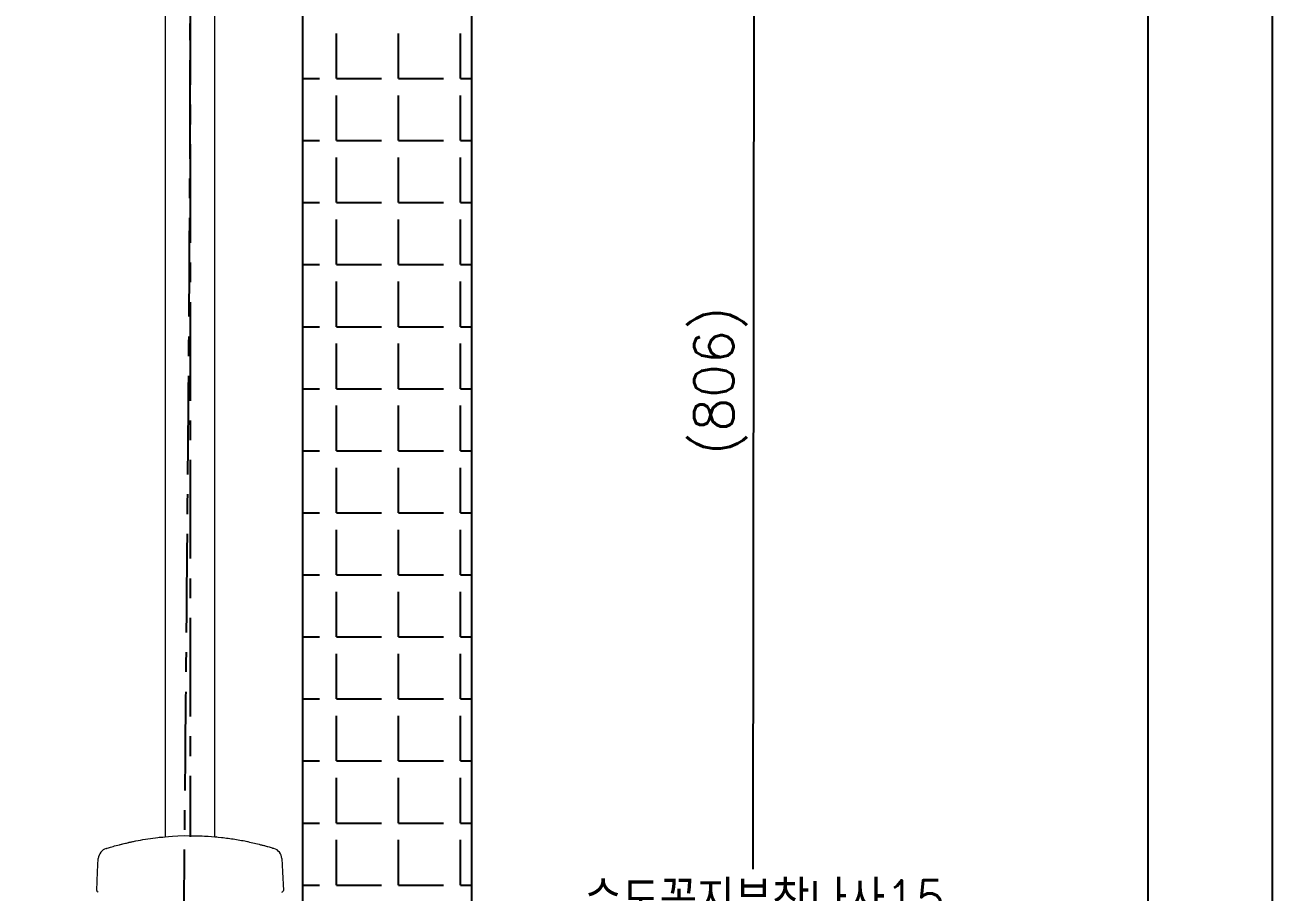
# Model space of a CAD drawing. Extents: x 2239 to 2659, y -1043 to -449.
# Drawn here: x 2548.6 to 2659.2, y -835.2 to -758.3 of the extents above; entities that cross this region are included whole.
import ezdxf

# ---------------------------------------------------------------- set-up
doc = ezdxf.new("R2010")
doc.units = 0
doc.header["$LTSCALE"] = 7
doc.header["$MEASUREMENT"] = 0
doc.linetypes.add('CENTER', pattern=[2, 1.25, -0.25, 0.25, -0.25])
doc.layers.get('0').update_dxf_attribs({"color": 2, "linetype": 'CONTINUOUS'})
for name, color, linetype in [('CL', 1, 'CENTER'), ('D', 2, 'CONTINUOUS'), ('HT', 3, 'CONTINUOUS')]:
    doc.layers.add(name, color=color, linetype=linetype)
doc.styles.add('GHS', font='romans', dxfattribs={"bigfont": 'ghs'})

msp = doc.modelspace()

# ---------------------------------------------------------------- linework, layer by layer
at = {"color": 4}
msp.add_line((2648.22, -1028.68), (2648.22, -479.68), dxfattribs=at)
msp.add_line((2613.2, -833.18), (2613.33, -711.6))
at = {"color": 7, "linetype": 'Continuous', "lineweight": 15}
for p, q in [((2561.04, -740.89), (2561.04, -830.3)), ((2565.44, -830.3), (2565.44, -740.89)), ((2568.19, -830.69), (2568.32, -830.72))]:
    msp.add_line(p, q, dxfattribs=at)
at = {"color": 7, "linetype": 'Continuous', "lineweight": 15, "flags": 128}
for points in [[(2554.96, -835.05), (2555.04, -833.42), (2555.1, -832.23)], [(2571.38, -832.23), (2571.44, -833.42), (2571.52, -835.05)]]:
    msp.add_lwpolyline(points, dxfattribs=at)
at = {"color": 7, "linetype": 'Continuous', "lineweight": 15}
for centre, radius, start, end in [((2565.57, -830.41), 0.1, 84.8516, 113.2428), ((2556.1, -832.29), 1, 107.3007, 177), ((2570.38, -832.29), 1, 3, 72.6993), ((2555.1, -835.06), 0.14, 177, 270), ((2571.38, -835.06), 0.14, 270, 3)]:
    msp.add_arc(centre, radius, start, end, dxfattribs=at)
at = {"color": 1, "linetype": 'CENTER'}
msp.add_open_spline([(2563.24, -747.44), (2563.24, -756.84), (2563.23, -761.25), (2563.21, -769.98), (2563.19, -774.3), (2563.14, -782.83), (2563.11, -787.03), (2563.03, -796.83), (2562.98, -802.38), (2562.89, -813.23), (2562.84, -818.54), (2562.7, -833.88), (2562.61, -843.72), (2562.58, -857.7), (2562.58, -861.7), (2562.62, -869.89), (2562.66, -874.08), (2562.76, -880.29), (2562.8, -882.16), (2562.89, -885.95), (2562.95, -887.89), (2563.09, -891.76), (2563.17, -893.71), (2563.33, -896.75), (2563.39, -897.88), (2563.5, -899.58), (2563.53, -900.17), (2563.57, -900.75)], degree=3, knots=[0, 0, 0, 0, 0.0753372, 0.0753372, 0.1506744, 0.1506744, 0.2260116, 0.2260116, 0.3293206, 0.3293206, 0.4326295, 0.4326295, 0.6317695, 0.6317695, 0.710895, 0.710895, 0.7900204, 0.7900204, 0.8233102, 0.8233102, 0.8565999, 0.8565999, 0.8898897, 0.8898897, 0.9105212, 0.9105212, 0.9218598, 0.9218598, 0.9218598, 0.9218598], dxfattribs=at)
at = {"color": 7, "linetype": 'Continuous', "lineweight": 15}
for points, knots in [([(2556.98, -831), (2557.52, -830.87), (2558.62, -830.61), (2560.1, -830.38), (2561.02, -830.3), (2562.73, -830.19)], [0, 0, 0, 0, 0.392116, 0.791114, 1, 1, 1, 1]), ([(2557.01, -830.99), (2557.09, -830.97), (2557.31, -830.91), (2557.77, -830.8), (2558.14, -830.73), (2558.29, -830.69)], [0, 0, 0, 0, 0.215433, 0.675291, 1, 1, 1, 1]), ([(2560.91, -830.31), (2560.91, -830.31), (2560.91, -830.31), (2560.91, -830.31), (2560.91, -830.31)], [0, 0, 0, 0, 0.6984355, 1, 1, 1, 1]), ([(2562.73, -830.19), (2564.37, -830.23), (2565.01, -830.25), (2566.04, -830.35), (2567.22, -830.51), (2568.38, -830.72), (2569.13, -830.91), (2569.5, -831)], [0, 0, 0, 0, 0.128204, 0.342499, 0.556805, 0.778393, 1, 1, 1, 1]), ([(2555.81, -831.33), (2555.81, -831.33), (2555.82, -831.33), (2555.97, -831.28), (2556.38, -831.16), (2556.78, -831.05), (2556.98, -831)], [0, 0, 0, 0, 0.079893, 0.374809, 0.685511, 1, 1, 1, 1]), ([(2569.5, -831), (2569.59, -831.02), (2569.88, -831.1), (2570.28, -831.21), (2570.61, -831.31), (2570.65, -831.32), (2570.68, -831.33)], [0, 0, 0, 0, 0.141745, 0.4356, 0.718907, 1, 1, 1, 1]), ([(2569.8, -831.08), (2569.81, -831.08), (2569.97, -831.12), (2570.07, -831.15), (2570.1, -831.16), (2570.11, -831.16)], [0, 0, 0, 0, 0.0424398, 0.6442658, 1, 1, 1, 1])]:
    msp.add_open_spline(points, degree=3, knots=knots, dxfattribs=at)
at = {"layer": 'CL', "color": 1, "linetype": 'CENTER'}
msp.add_line((2563.24, -740.89), (2563.24, -830.3), dxfattribs=at)
at = {"layer": 'D'}
msp.add_lwpolyline([(2239.22, -448.68), (2659.22, -448.68), (2659.22, -1042.68), (2239.22, -1042.68)], close=True, dxfattribs=at)
at = {"layer": 'HT', "ltscale": 0.5}
for p, q in [((2573.24, -949.05), (2573.24, -569.55)), ((2588.24, -955.45), (2588.24, -569.55)), ((2576.23, -763.08), (2576.23, -759.08)), ((2581.73, -763.08), (2581.73, -759.08)), ((2587.23, -763.08), (2587.23, -759.08)), ((2573.24, -763.08), (2574.73, -763.08)), ((2576.23, -763.08), (2580.23, -763.08)), ((2581.73, -763.08), (2585.73, -763.08)), ((2587.23, -763.08), (2588.24, -763.08)), ((2576.23, -768.58), (2576.23, -764.58)), ((2581.73, -768.58), (2581.73, -764.58)), ((2587.23, -768.58), (2587.23, -764.58)), ((2573.24, -768.58), (2574.73, -768.58)), ((2576.23, -768.58), (2580.23, -768.58)), ((2581.73, -768.58), (2585.73, -768.58)), ((2587.23, -768.58), (2588.24, -768.58)), ((2576.23, -774.08), (2576.23, -770.08)), ((2581.73, -774.08), (2581.73, -770.08)), ((2587.23, -774.08), (2587.23, -770.08)), ((2573.24, -774.08), (2574.73, -774.08)), ((2576.23, -774.08), (2580.23, -774.08)), ((2581.73, -774.08), (2585.73, -774.08)), ((2587.23, -774.08), (2588.24, -774.08)), ((2576.23, -779.58), (2576.23, -775.58)), ((2581.73, -779.58), (2581.73, -775.58)), ((2587.23, -779.58), (2587.23, -775.58)), ((2573.24, -779.58), (2574.73, -779.58)), ((2576.23, -779.58), (2580.23, -779.58)), ((2581.73, -779.58), (2585.73, -779.58)), ((2587.23, -779.58), (2588.24, -779.58)), ((2576.23, -785.08), (2576.23, -781.08)), ((2581.73, -785.08), (2581.73, -781.08)), ((2587.23, -785.08), (2587.23, -781.08)), ((2573.24, -785.08), (2574.73, -785.08)), ((2576.23, -785.08), (2580.23, -785.08)), ((2581.73, -785.08), (2585.73, -785.08)), ((2587.23, -785.08), (2588.24, -785.08)), ((2576.23, -790.58), (2576.23, -786.58)), ((2581.73, -790.58), (2581.73, -786.58)), ((2587.23, -790.58), (2587.23, -786.58)), ((2573.24, -790.58), (2574.73, -790.58)), ((2576.23, -790.58), (2580.23, -790.58)), ((2581.73, -790.58), (2585.73, -790.58)), ((2587.23, -790.58), (2588.24, -790.58)), ((2576.23, -796.08), (2576.23, -792.08)), ((2581.73, -796.08), (2581.73, -792.08)), ((2587.23, -796.08), (2587.23, -792.08)), ((2573.24, -796.08), (2574.73, -796.08)), ((2576.23, -796.08), (2580.23, -796.08)), ((2581.73, -796.08), (2585.73, -796.08)), ((2587.23, -796.08), (2588.24, -796.08)), ((2576.23, -801.58), (2576.23, -797.58)), ((2581.73, -801.58), (2581.73, -797.58)), ((2587.23, -801.58), (2587.23, -797.58)), ((2573.24, -801.58), (2574.73, -801.58)), ((2576.23, -801.58), (2580.23, -801.58)), ((2581.73, -801.58), (2585.73, -801.58)), ((2587.23, -801.58), (2588.24, -801.58)), ((2576.23, -807.08), (2576.23, -803.08)), ((2581.73, -807.08), (2581.73, -803.08)), ((2587.23, -807.08), (2587.23, -803.08)), ((2573.24, -807.08), (2574.73, -807.08)), ((2576.23, -807.08), (2580.23, -807.08)), ((2581.73, -807.08), (2585.73, -807.08)), ((2587.23, -807.08), (2588.24, -807.08)), ((2576.23, -812.58), (2576.23, -808.58)), ((2581.73, -812.58), (2581.73, -808.58)), ((2587.23, -812.58), (2587.23, -808.58)), ((2573.24, -812.58), (2574.73, -812.58)), ((2576.23, -812.58), (2580.23, -812.58)), ((2581.73, -812.58), (2585.73, -812.58)), ((2587.23, -812.58), (2588.24, -812.58)), ((2576.23, -818.08), (2576.23, -814.08)), ((2581.73, -818.08), (2581.73, -814.08)), ((2587.23, -818.08), (2587.23, -814.08)), ((2573.24, -818.08), (2574.73, -818.08)), ((2576.23, -818.08), (2580.23, -818.08)), ((2581.73, -818.08), (2585.73, -818.08)), ((2587.23, -818.08), (2588.24, -818.08)), ((2576.23, -823.58), (2576.23, -819.58)), ((2581.73, -823.58), (2581.73, -819.58)), ((2587.23, -823.58), (2587.23, -819.58)), ((2573.24, -823.58), (2574.73, -823.58)), ((2576.23, -823.58), (2580.23, -823.58)), ((2581.73, -823.58), (2585.73, -823.58)), ((2587.23, -823.58), (2588.24, -823.58)), ((2576.23, -829.08), (2576.23, -825.08)), ((2581.73, -829.08), (2581.73, -825.08)), ((2587.23, -829.08), (2587.23, -825.08)), ((2573.24, -829.08), (2574.73, -829.08)), ((2576.23, -829.08), (2580.23, -829.08)), ((2581.73, -829.08), (2585.73, -829.08)), ((2587.23, -829.08), (2588.24, -829.08)), ((2576.23, -834.58), (2576.23, -830.58)), ((2581.73, -834.58), (2581.73, -830.58)), ((2587.23, -834.58), (2587.23, -830.58)), ((2573.24, -834.58), (2574.73, -834.58)), ((2576.23, -834.58), (2580.23, -834.58)), ((2581.73, -834.58), (2585.73, -834.58)), ((2587.23, -834.58), (2588.24, -834.58))]:
    msp.add_line(p, q, dxfattribs=at)

# ---------------------------------------------------------------- texts
at = {"insert": (2610.29, -789.89), "char_height": 3.5, "attachment_point": 5, "rotation": 90, "style": 'GHS'}
msp.add_mtext('(806)', dxfattribs=at)
at = {"layer": 'D', "ltscale": 0.5, "style": 'GHS', "width": 0.9}
msp.add_text('수도꼭지부착나사15', height=3.5, dxfattribs=at).set_placement((2598.22, -837.66))

doc.saveas('drawing.dxf')
